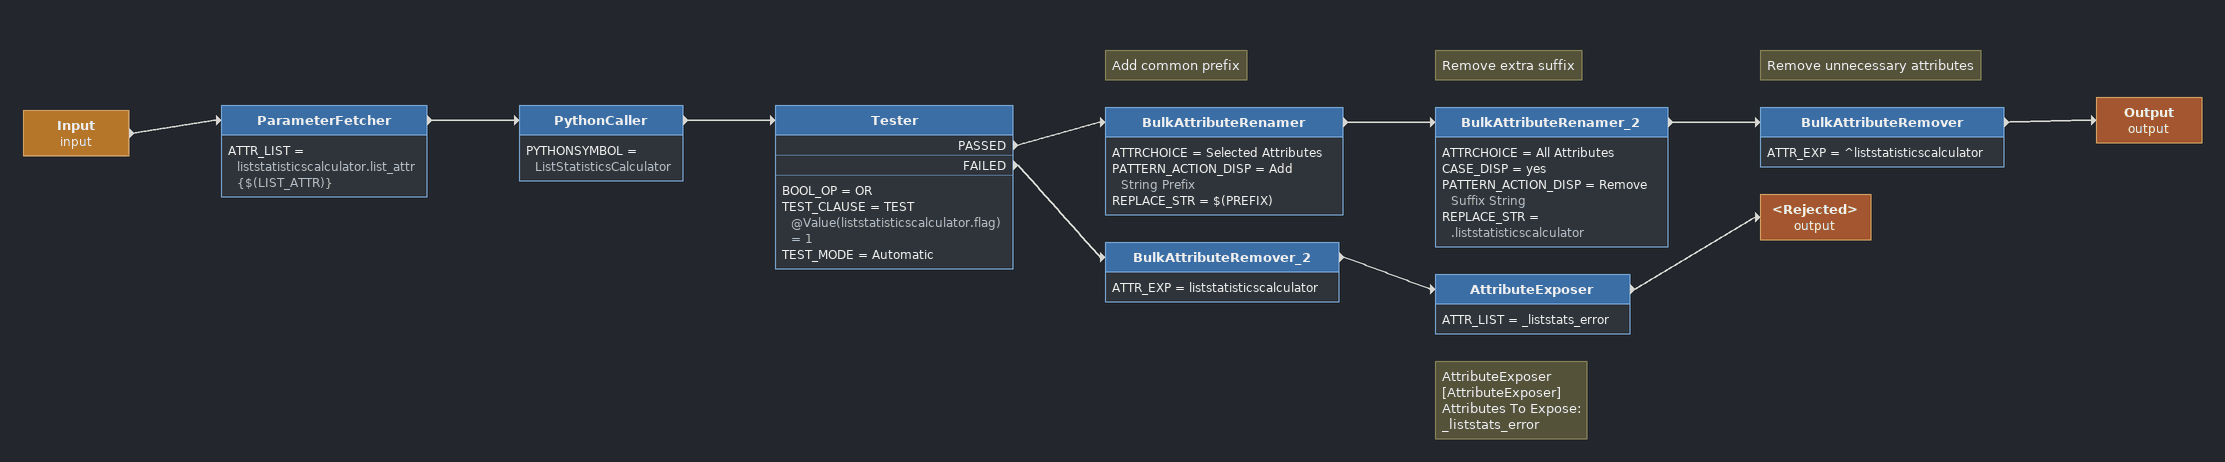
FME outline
Input (input)
    -> ParameterFetcher
ParameterFetcher
    ATTR_LIST = liststatisticscalculator.list_attr {$(LIST_ATTR)}
    -> PythonCaller
PythonCaller
    PYTHONSYMBOL = ListStatisticsCalculator
    -> Tester
Tester
    BOOL_OP = OR
    TEST_CLAUSE = TEST @Value(liststatisticscalculator.flag) = 1
    TEST_MODE = Automatic
    PASSED -> BulkAttributeRenamer
    FAILED -> BulkAttributeRemover_2
Note: Add common prefix
BulkAttributeRenamer
    ATTRCHOICE = Selected Attributes
    PATTERN_ACTION_DISP = Add String Prefix
    REPLACE_STR = $(PREFIX)
    -> BulkAttributeRenamer_2
Note: Remove extra suffix
BulkAttributeRenamer_2
    ATTRCHOICE = All Attributes
    CASE_DISP = yes
    PATTERN_ACTION_DISP = Remove Suffix String
    REPLACE_STR = .liststatisticscalculator
    -> BulkAttributeRemover
Note: Remove unnecessary attributes
BulkAttributeRemover
    ATTR_EXP = ^liststatisticscalculator
    -> Output (output)
Output (output)
BulkAttributeRemover_2
    ATTR_EXP = liststatisticscalculator
    -> AttributeExposer
Note: AttributeExposer [AttributeExposer] / Attributes To Expose: _liststats_error
AttributeExposer
    ATTR_LIST = _liststats_error
    -> <Rejected> (output)
<Rejected> (output)
